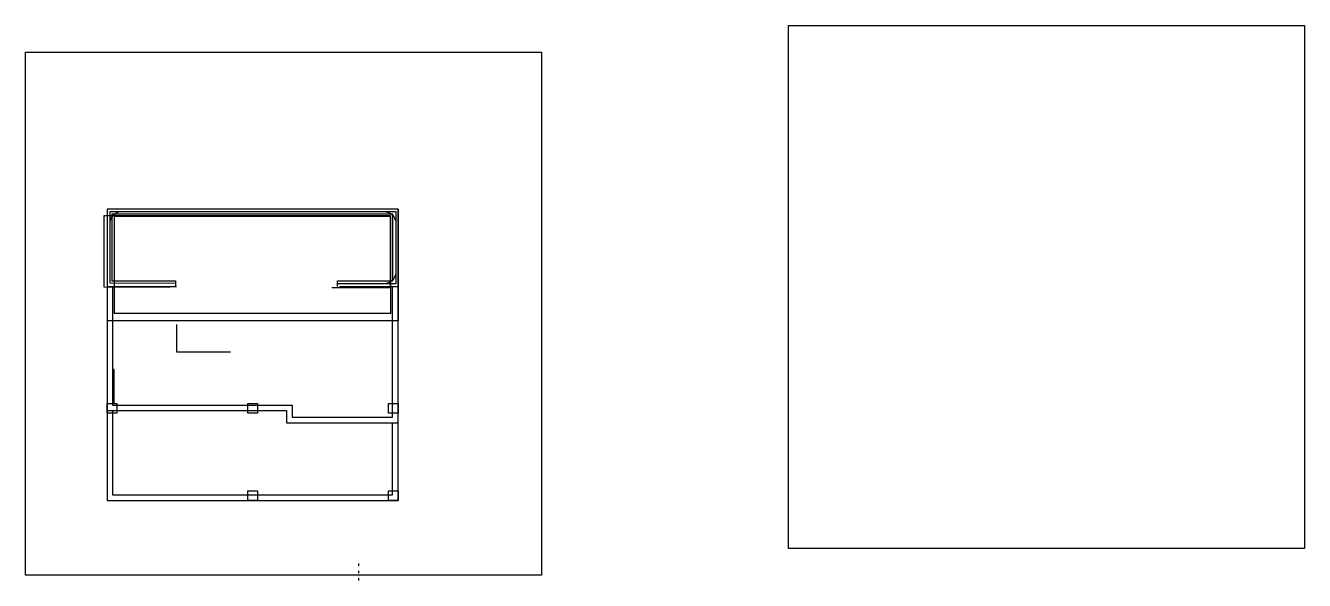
# Model space of a CAD drawing. Header units: millimetres. Extents: x 3147 to 3559, y 1951 to 2086.
# Drawn here: x 3146.8 to 3199.5, y 1951.2 to 1974.1 of the extents above; entities that cross this region are included whole.
import ezdxf

# ---------------------------------------------------------------- set-up
doc = ezdxf.new("R2010")
doc.units = ezdxf.units.MM
doc.layers.get('Defpoints').update_dxf_attribs({"color": 1})

msp = doc.modelspace()

# ---------------------------------------------------------------- linework, layer by layer
for p, q in [((3162.17713, 1966.4773), (3150.17713, 1966.4773)), ((3150.17713, 1966.4773), (3150.17713, 1961.8773)), ((3162.17713, 1966.4773), (3162.17713, 1961.8773)), ((3159.67218, 1963.4067, 12.45), (3159.67218, 1963.4067, 12.15)), ((3162.17713, 1961.8773), (3150.17713, 1961.8773)), ((3161.87713, 1962.1773), (3150.47713, 1962.1773))]:
    msp.add_line(p, q)
for points in [[(3178.25926, 1974.05018), (3199.5274, 1974.05018), (3199.5274, 1952.48853), (3178.25926, 1952.48853)], [(3146.81945, 1972.9556), (3168.08759, 1972.9556), (3168.08759, 1951.39395), (3146.81945, 1951.39395)], [(3150.17713, 1958.4773), (3150.57713, 1958.4773), (3150.57713, 1958.0773), (3150.17713, 1958.0773)], [(3155.97713, 1958.4773), (3156.37713, 1958.4773), (3156.37713, 1958.0773), (3155.97713, 1958.0773)], [(3161.77713, 1958.4773), (3162.17713, 1958.4773), (3162.17713, 1958.0773), (3161.77713, 1958.0773)], [(3155.97713, 1954.8773), (3156.37713, 1954.8773), (3156.37713, 1954.4773), (3155.97713, 1954.4773)], [(3161.77713, 1954.8773), (3162.17713, 1954.8773), (3162.17713, 1954.4773), (3161.77713, 1954.4773)]]:
    msp.add_lwpolyline(points, close=True)
for points, elevation in [([(3152.76603, 1963.24765), (3150.06524, 1963.26354), (3150.06524, 1966.22383), (3161.85061, 1966.21943), (3161.85061, 1963.239), (3159.43821, 1963.239)], 12.06552), ([(3159.75882, 1963.29813), (3162.17713, 1963.29813), (3162.17713, 1966.4773), (3150.17713, 1966.4773), (3150.17713, 1963.29813), (3153.03718, 1963.29813)], 11.55), ([(3153, 1963.41535), (3150.29921, 1963.43124), (3150.29921, 1966.39152), (3162.08458, 1966.38712), (3162.08458, 1963.4067), (3159.67218, 1963.4067)], 12.15), ([(3159.67218, 1963.29813), (3159.67218, 1963.52813), (3161.95029, 1963.52813), (3161.95029, 1966.26944), (3150.38057, 1966.26944), (3150.38057, 1963.53257), (3153, 1963.53257), (3153, 1963.29813)], 11.55), ([(3150.17713, 1963.29813), (3150.17713, 1958.1773), (3157.57713, 1958.1773), (3157.57713, 1957.6773), (3162.17713, 1957.6773), (3162.17713, 1963.29813)], 10.05), ([(3150.40713, 1963.29813), (3150.40713, 1958.4073), (3157.80713, 1958.4073), (3157.80713, 1957.9073), (3161.94713, 1957.9073), (3161.94713, 1963.29813)], 10.05), ([(3153.03718, 1961.73369), (3153.03718, 1960.60016), (3155.26795, 1960.60016)], 10.81814), ([(3150.17713, 1958.1773), (3150.17713, 1954.4773), (3162.17713, 1954.4773), (3162.17713, 1957.6773)], 6.3), ([(3150.40713, 1958.1773), (3150.40713, 1954.7073), (3161.94713, 1954.7073), (3161.94713, 1957.6773)], 6.3)]:
    msp.add_lwpolyline(points, dxfattribs=dict(elevation=elevation))
at = {"elevation": 12.45}
msp.add_lwpolyline([(3153, 1963.41535), (3150.29921, 1963.43124), (3150.29921, 1965.89133, -0.41432285), (3150.7994, 1966.39133), (3161.58476, 1966.38731, -0.41410428), (3162.08458, 1965.88731), (3162.08458, 1963.9067, -0.41421356), (3161.58458, 1963.4067), (3159.67218, 1963.4067)], format="xyb", dxfattribs=at)
msp.add_lwpolyline([(3161.87713, 1962.1773), (3161.87713, 1966.1773), (3150.47713, 1966.1773), (3150.47713, 1962.1773)])
at = {"extrusion": (0.999963, -6.12301e-17, -0.008608), "elevation": 3150.27085}
msp.add_lwpolyline([(1958.4773, 36.01821), (1959.8773, 36.01821), (1959.8773, 34.61821), (1958.4773, 34.61821)], close=True, dxfattribs=at)
at = {"layer": 'Defpoints', "extrusion": (1, -2.83277e-16, 0), "elevation": 3160.53984}
for points in [[(1951.87722, 2.79437), (1951.77726, 2.79719)], [(1951.57718, 2.61656), (1951.47722, 2.61937)], [(1951.27714, 2.43874), (1951.17718, 2.44156)]]:
    msp.add_lwpolyline(points, dxfattribs=at)

doc.saveas('drawing.dxf')
